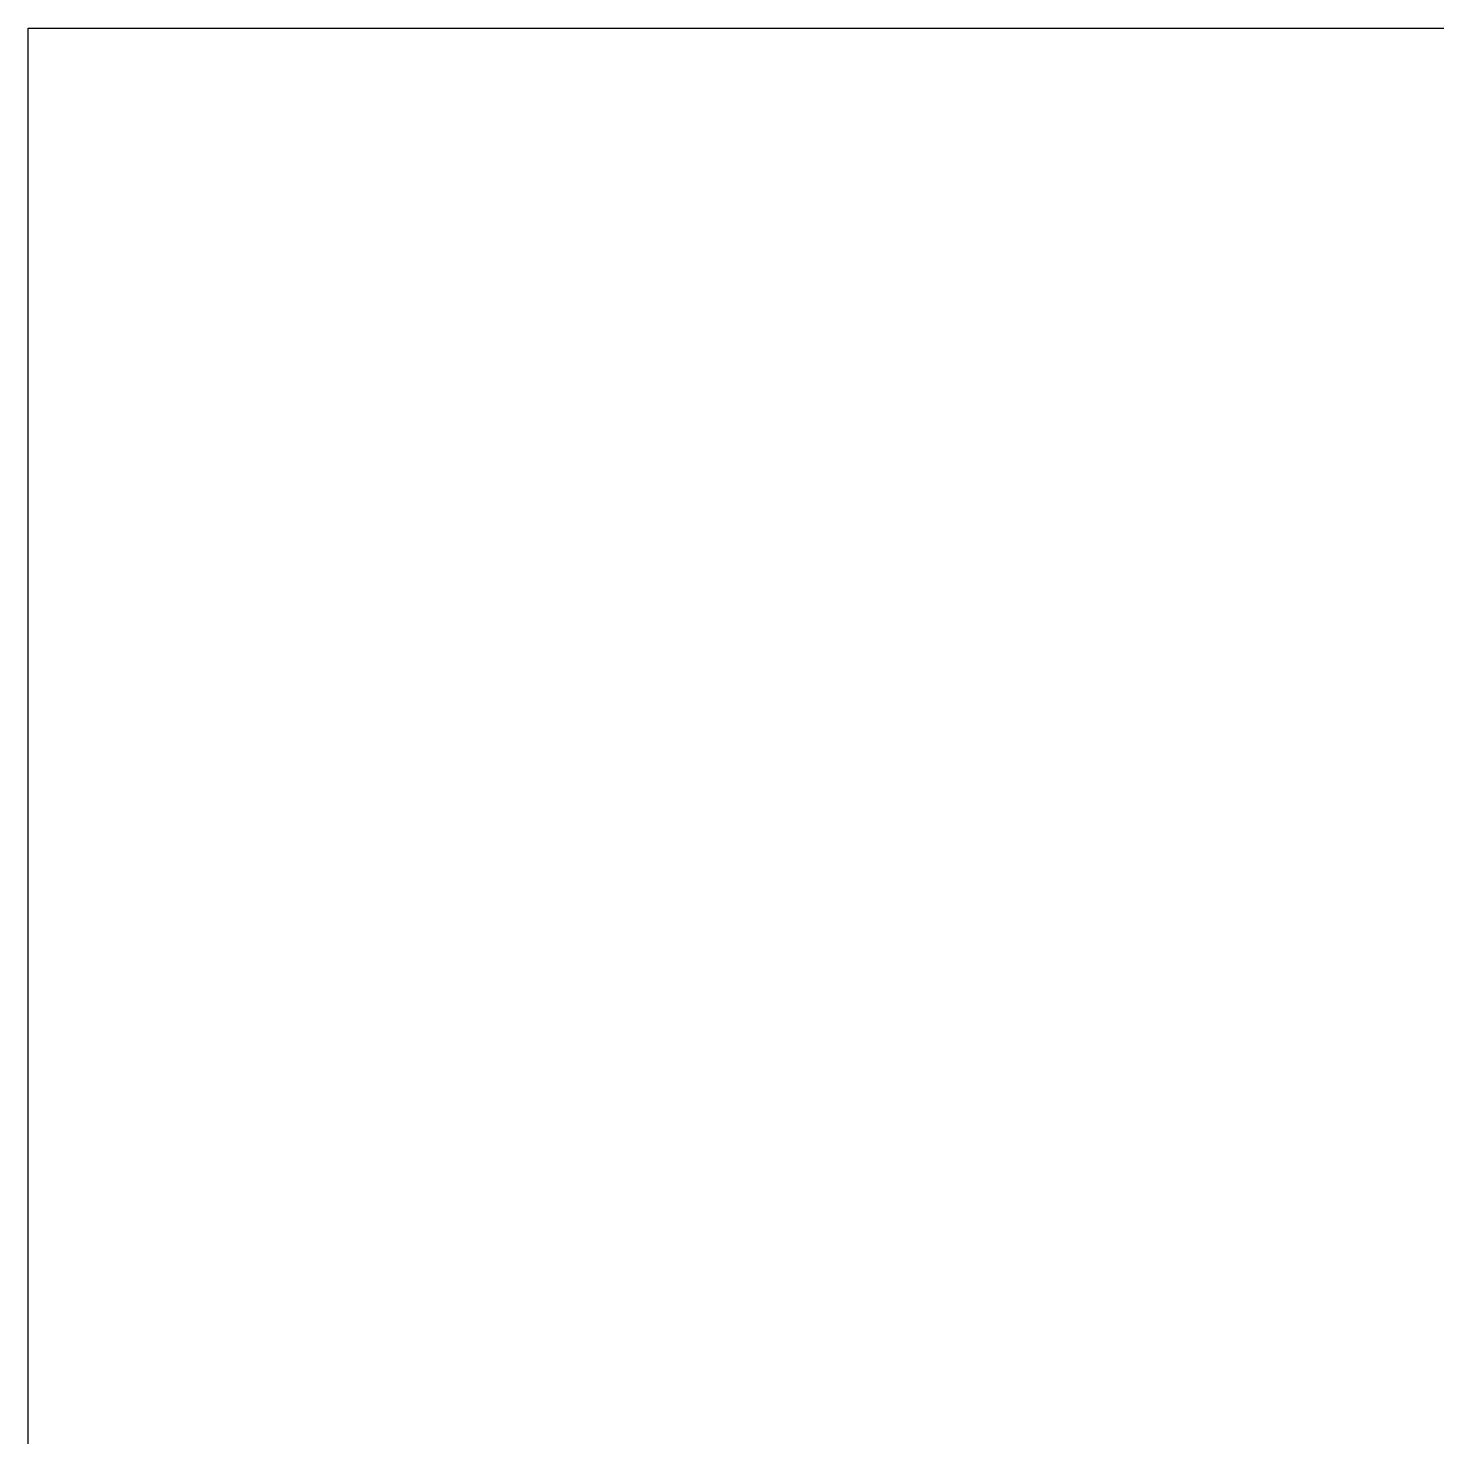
# Model space of a CAD drawing. Header units: millimetres. Extents: x 0 to 100, y -50 to 50.
import ezdxf

# ---------------------------------------------------------------- set-up
doc = ezdxf.new("R2010")
doc.units = ezdxf.units.MM

msp = doc.modelspace()

# ---------------------------------------------------------------- linework, layer by layer
at = {"color": 0, "linetype": 'ByBlock', "lineweight": -2}
for p, q in [((0, -50), (0, 50)), ((0, 50), (100, 50))]:
    msp.add_line(p, q, dxfattribs=at)

doc.saveas('drawing.dxf')
